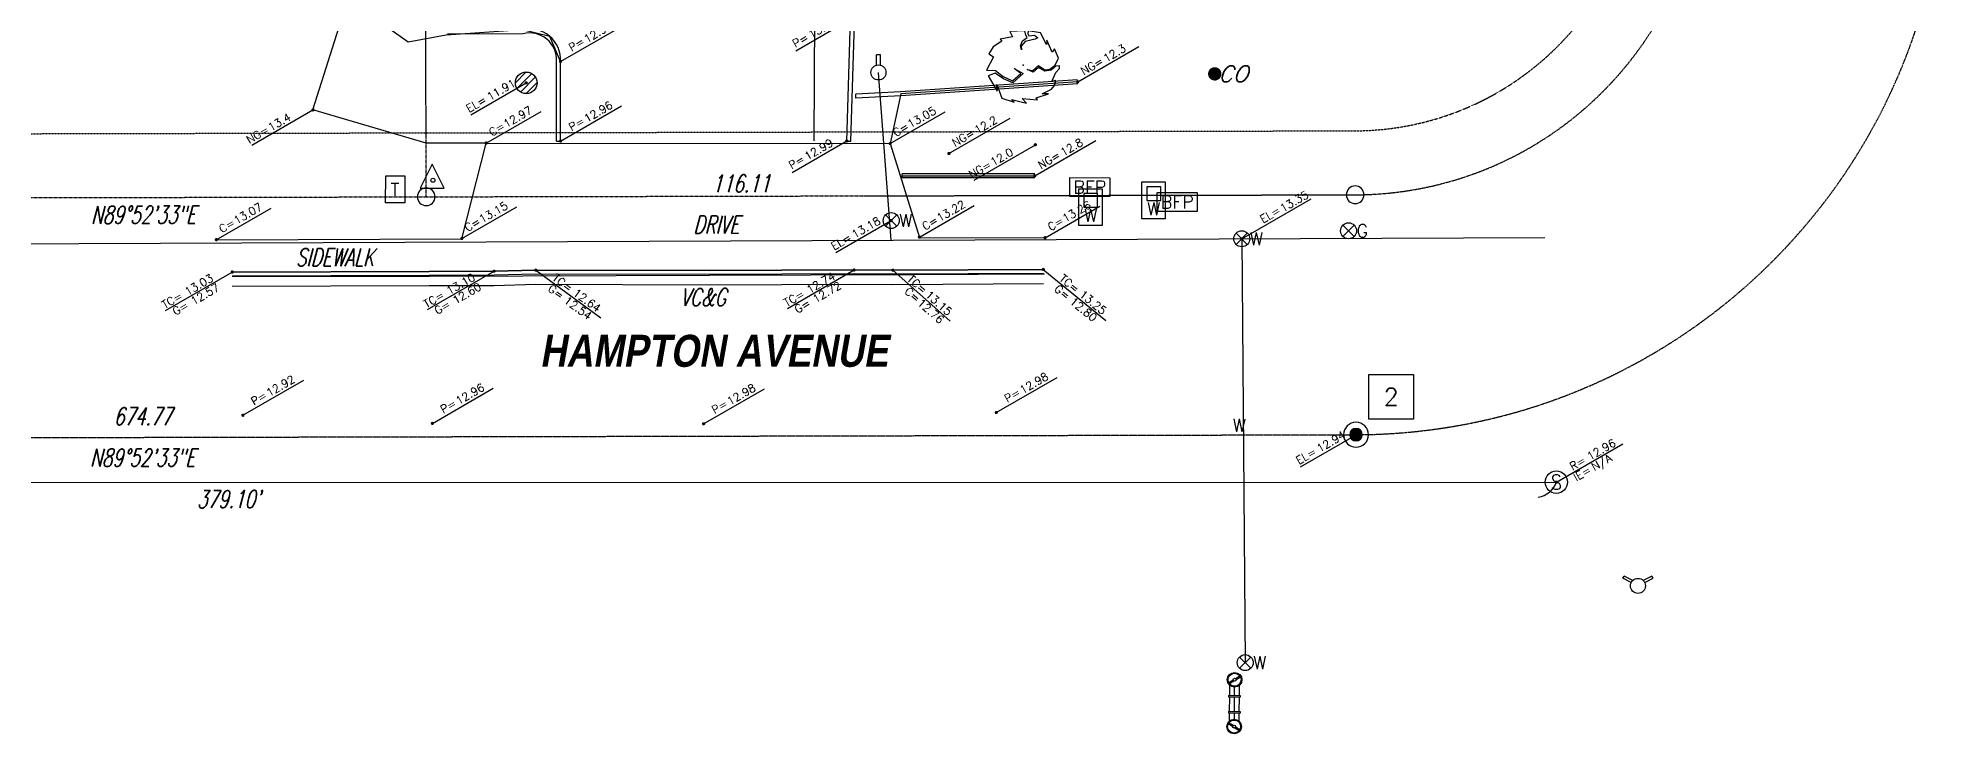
# Model space of a CAD drawing. Extents: x -13328 to 38686, y -10157 to 7853.
# Drawn here: x 35736 to 38598, y -68 to 976 of the extents above; entities that cross this region are included whole.
import ezdxf
from ezdxf.enums import TextEntityAlignment as Align

# ---------------------------------------------------------------- set-up
doc = ezdxf.new("R2010")
doc.units = 0
doc.header["$LTSCALE"] = 1.5
doc.header["$MEASUREMENT"] = 0
for name, pattern in [('CENTER2', [1.125, 0.75, -0.125, 0.125, -0.125]), ('DASHED2', [0.375, 0.25, -0.125]), ('HIDDEN', [0.375, 0.25, -0.125]), ('PHANTOM2', [1.25, 0.625, -0.125, 0.125, -0.125, 0.125, -0.125])]:
    doc.linetypes.add(name, pattern=pattern)
doc.layers.get('0').update_dxf_attribs({"color": 8})
for name, color, linetype in [('AS-BDY', 6, 'PHANTOM2'), ('AS-BDY-TXT', 5, 'Continuous'), ('AS-CL', 3, 'CENTER2'), ('AS-CONC', 2, 'Continuous'), ('AS-CONTOUR BREAKLINES', 7, 'Continuous'), ('AS-CONTROL', 7, 'Continuous'), ('AS-CURB', 1, 'Continuous'), ('AS-ESMT', 4, 'DASHED2'), ('AS-MON', 7, 'Continuous'), ('AS-NOTES', 4, 'Continuous'), ('AS-PRKG', 8, 'Continuous'), ('AS-UCOMM', 30, 'CATV'), ('AS-UGAS', 50, 'Gas'), ('AS-USD', 72, 'Storm Drain'), ('AS-USS', 94, 'Sewer'), ('AS-UWTR', 150, 'Water'), ('AS-VEG', 77, 'Continuous'), ('LABEL-GRADES', 1, 'Continuous')]:
    doc.layers.add(name, color=color, linetype=linetype)
doc.styles.add('BLOCK', font='romans.shx', dxfattribs={"height": 0.5})
doc.styles.add('BOLD', font='techb___.ttf', dxfattribs={"oblique": 10, "height": 3.5})
doc.styles.add('L100', font='simplex', dxfattribs={"height": 2})
doc.styles.add('ROMANS', font='ROMANS.shx', dxfattribs={"width": 0.7, "oblique": 15})
doc.linetypes.add('CATV', pattern='A,3.5,-0.2,["CATV",Standard,S=0.1,R=0,X=-0.1,Y=-0.05],-0.4', length=4.1)
doc.linetypes.add('Gas', pattern='A,3.5,-0.2,["G",Standard,S=0.1,R=0,X=-0.05,Y=-0.05],-0.25', length=3.95)
doc.linetypes.add('Sewer', pattern='A,3.5,-0.2,["SS",Standard,S=0.1,R=0,X=-0.05,Y=-0.05],-0.25', length=3.95)
doc.linetypes.add('Storm Drain', pattern='A,3.5,-0.2,["SD",Standard,S=0.1,R=0,X=-0.05,Y=-0.05],-0.25', length=3.95)
doc.linetypes.add('Water', pattern='A,3.5,-0.2,["W",Standard,S=0.1,R=0,X=-0.05,Y=-0.05],-0.25', length=3.95)

# ---------------------------------------------------------------- blocks, each defined once
blk = doc.blocks.new('sta')
for p, q in [((-0.004, 0.1), (-0.079, -0.05)), ((0.071, -0.05), (-0.004, 0.1)), ((-0.079, -0.05), (0.071, -0.05))]:
    blk.add_line(p, q)
blk.add_circle((0, 0), 0.0125)
blk = doc.blocks.new('*X79')
for p, q in [((69.5, 22.75), (70, 22.75)), ((69.502, 22.781), (69.998, 22.781)), ((69.502, 22.719), (69.998, 22.719)), ((69.508, 22.812), (69.992, 22.812)), ((69.508, 22.688), (69.992, 22.688)), ((69.518, 22.844), (69.982, 22.844)), ((69.518, 22.656), (69.982, 22.656)), ((69.533, 22.875), (69.967, 22.875)), ((69.533, 22.625), (69.967, 22.625)), ((69.555, 22.906), (69.945, 22.906)), ((69.555, 22.594), (69.945, 22.594)), ((69.585, 22.938), (69.915, 22.938)), ((69.585, 22.562), (69.915, 22.562)), ((69.629, 22.969), (69.871, 22.969)), ((69.629, 22.531), (69.871, 22.531))]:
    blk.add_line(p, q)
blk = doc.blocks.new('A$C29F65EC7')
at = {"layer": 'AS-MON'}
for major_axis, start_param, end_param in [((-0.055, 0.055), 3.926991, 10.210176), ((0.0275, 0.0275), 5.497787, 11.780972)]:
    blk.add_ellipse((28.687, 18.651), major_axis=major_axis, ratio=1, start_param=start_param, end_param=end_param, dxfattribs=at)
at = {"layer": 'AS-MON', "xscale": 0.1555044480000518, "yscale": 0.1555044480000518, "zscale": 0.1900609885443662}
blk.add_blockref('*X79', (17.84, 15.113), dxfattribs=at)
blk = doc.blocks.new('found')
at = {"layer": 'AS-MON'}
blk.add_blockref('A$C29F65EC7', (-28.687, -18.651), dxfattribs=at)
blk = doc.blocks.new('u-riser-telco')
blk.add_lwpolyline([(0.062, -0.083), (-0.058, -0.083), (-0.058, 0.086), (0.062, 0.086)], close=True)
at = {"style": 'ROMANS'}
blk.add_text('T', height=0.08, dxfattribs=at).set_placement((0, 0), align=Align.MIDDLE_CENTER)
blk = doc.blocks.new('u-mhs')
blk.add_circle((0, 0), 0.07)
at = {"style": 'ROMANS', "width": 0.85}
blk.add_text('S', height=0.0923, dxfattribs=at).set_placement((0, 0), align=Align.MIDDLE_CENTER)
blk = doc.blocks.new('u-fire-hyd')
for p, q in [((-0.094, 0.047), (-0.087, 0.061)), ((-0.042, 0.021), (-0.094, 0.047)), ((-0.033, 0.034), (-0.087, 0.061)), ((0.087, 0.061), (0.033, 0.034)), ((0.042, 0.021), (0.094, 0.047)), ((0.094, 0.047), (0.087, 0.061))]:
    blk.add_line(p, q)
blk.add_circle((0, 0), 0.0469)
blk = doc.blocks.new('u-gv')
for p, q in [((0.035, 0.035), (-0.035, -0.035)), ((-0.035, 0.035), (0.035, -0.035))]:
    blk.add_line(p, q)
blk.add_circle((0, 0), 0.05)
at = {"style": 'ROMANS'}
blk.add_text('G', height=0.08, dxfattribs=at).set_placement((0.05, 0), align=Align.MIDDLE_LEFT)
blk = doc.blocks.new('u-wv')
for p, q in [((-0.035, 0.035), (0.035, -0.035)), ((0.035, 0.035), (-0.035, -0.035))]:
    blk.add_line(p, q)
blk.add_circle((0, 0), 0.05)
at = {"style": 'ROMANS'}
blk.add_text('W', height=0.08, dxfattribs=at).set_placement((0.05, 0), align=Align.MIDDLE_LEFT)
blk = doc.blocks.new('u-bs-w')
at = {"style": 'ROMANS'}
blk.add_text('W', height=0.08, dxfattribs=at).set_placement((0, 0), align=Align.MIDDLE_CENTER)
blk = doc.blocks.new('wprv2')
for p, q in [((-0.0605, 0.0188), (-0.069, 0.0053)), ((-0.0573, 0.0168), (-0.0658, 0.0033)), ((-0.0521, 0.0151), (-0.0269, 0.0151)), ((-0.0469, 0), (-0.0269, 0)), ((-0.0232, 0.0151), (0.0232, 0.0151)), ((-0.0232, 0), (0.0232, 0)), ((0.0269, 0.0151), (0.0596, 0.0151)), ((0.0269, 0), (0.0538, 0)), ((0.0645, 0.0164), (0.0727, 0.0027)), ((0.0678, 0.0184), (0.076, 0.0047)), ((-0.0736, -0.002), (-0.082, -0.0155)), ((-0.0704, -0.004), (-0.0788, -0.0175)), ((-0.0533, -0.0151), (-0.0269, -0.0151)), ((-0.0232, -0.0151), (0.0232, -0.0151)), ((0.0269, -0.0151), (0.0596, -0.0151)), ((0.0772, -0.0047), (0.0853, -0.0184)), ((0.0804, -0.0027), (0.0886, -0.0164))]:
    blk.add_line(p, q)
for points in [[(-0.0232, 0.0186), (-0.0269, 0.0186), (-0.0269, -0.0188), (-0.0232, -0.0188)], [(0.0269, 0.0186), (0.0232, 0.0186), (0.0232, -0.0188), (0.0269, -0.0188)]]:
    blk.add_lwpolyline(points, close=True)
for centre, radius in [((-0.0697, 0.0007), 0.0228), ((-0.0697, 0.0007), 0.0203), ((-0.0697, 0.0007), 0.00472), ((0.0766, 0), 0.0228), ((0.0766, 0), 0.0203), ((0.0766, 0), 0.00472)]:
    blk.add_circle(centre, radius)
blk = doc.blocks.new('u-bfp')
blk.add_lwpolyline([(-0.125, 0.059), (0.125, 0.059), (0.125, -0.059), (-0.125, -0.059)], close=True)
at = {"style": 'BLOCK'}
blk.add_text('BFP', height=0.08, dxfattribs=at).set_placement((0, 0), align=Align.MIDDLE_CENTER)
blk = doc.blocks.new('u-wm')
for p, q in [((-0.075, 0.113), (-0.075, -0.113)), ((0.075, 0.113), (-0.075, 0.113)), ((0.075, -0.113), (0.075, 0.113)), ((-0.075, -0.113), (0.075, -0.113))]:
    blk.add_line(p, q)
at = {"linetype": 'HIDDEN'}
for p, q in [((0.045, 0.085), (-0.042, 0.085)), ((-0.042, 0.085), (-0.042, -0.001)), ((0.045, -0.001), (0.045, 0.085)), ((-0.042, -0.001), (0.045, -0.001))]:
    blk.add_line(p, q, dxfattribs=at)
at = {"style": 'ROMANS'}
blk.add_text('W', height=0.08, dxfattribs=at).set_placement((-0.04, -0.093))
blk = doc.blocks.new('u-fire-dept-conn')
for p, q in [((-0.012, 0.045), (-0.012, 0.11)), ((0.012, 0.11), (-0.012, 0.11)), ((0.012, 0.045), (0.012, 0.11))]:
    blk.add_line(p, q)
blk.add_circle((0, 0), 0.0469)
blk = doc.blocks.new('d-drywell')
h = blk.add_hatch()
h.set_pattern_fill('ANSI31', color=256, scale=0.25, style=0)
h.set_pattern_definition([(45, (-29.66272, -5.2871), (-0.022097087, 0.022097087), [])])
h.paths.add_polyline_path([(-0.068, 0, 1), (0.068, 0, 1)])
blk.add_circle((0, 0), 0.0676)
blk = doc.blocks.new('A$C59EA06EA')
at = {"layer": 'AS-VEG'}
for p, q in [((28.548, -5.237), (28.494, -5.272)), ((28.615, -5.21), (28.539, -5.225)), ((28.539, -5.225), (28.548, -5.237)), ((28.693, -5.173), (28.599, -5.177)), ((28.599, -5.177), (28.615, -5.21)), ((28.665, -5.267), (28.678, -5.235)), ((28.694, -5.24), (28.67, -5.268)), ((28.678, -5.235), (28.706, -5.214)), ((28.698, -5.2), (28.693, -5.173)), ((28.73, -5.231), (28.694, -5.24)), ((28.706, -5.214), (28.698, -5.2)), ((28.713, -5.172), (28.712, -5.191)), ((28.712, -5.191), (28.718, -5.204)), ((28.79, -5.185), (28.713, -5.172)), ((28.718, -5.204), (28.752, -5.2)), ((28.756, -5.225), (28.73, -5.231)), ((28.752, -5.2), (28.773, -5.216)), ((28.773, -5.216), (28.756, -5.225)), ((28.828, -5.259), (28.79, -5.185)), ((28.829, -5.232), (28.828, -5.259)), ((28.864, -5.307), (28.829, -5.232)), ((28.829, -5.232), (28.829, -5.232)), ((28.496, -5.335), (28.453, -5.418)), ((28.494, -5.272), (28.467, -5.316)), ((28.467, -5.316), (28.496, -5.335)), ((28.672, -5.292), (28.665, -5.267)), ((28.67, -5.268), (28.672, -5.292)), ((28.878, -5.286), (28.864, -5.307)), ((28.903, -5.344), (28.878, -5.286)), ((28.883, -5.388), (28.903, -5.344)), ((28.453, -5.418), (28.51, -5.421)), ((28.508, -5.437), (28.464, -5.454)), ((28.464, -5.454), (28.52, -5.551)), ((28.559, -5.473), (28.508, -5.437)), ((28.51, -5.421), (28.558, -5.459)), ((28.558, -5.459), (28.616, -5.486)), ((28.618, -5.498), (28.559, -5.473)), ((28.616, -5.486), (28.667, -5.439)), ((28.683, -5.44), (28.618, -5.498)), ((28.667, -5.439), (28.625, -5.409)), ((28.625, -5.409), (28.683, -5.44)), ((28.745, -5.432), (28.706, -5.414)), ((28.706, -5.414), (28.742, -5.42)), ((28.742, -5.42), (28.777, -5.39)), ((28.777, -5.401), (28.745, -5.432)), ((28.777, -5.39), (28.817, -5.416)), ((28.817, -5.425), (28.777, -5.401)), ((28.817, -5.416), (28.849, -5.412)), ((28.858, -5.418), (28.817, -5.425)), ((28.849, -5.412), (28.883, -5.388)), ((28.886, -5.394), (28.858, -5.418)), ((28.862, -5.49), (28.887, -5.433)), ((28.887, -5.484), (28.862, -5.49)), ((28.877, -5.514), (28.887, -5.484)), ((28.91, -5.392), (28.886, -5.394)), ((28.887, -5.433), (28.909, -5.409)), ((28.909, -5.409), (28.91, -5.392)), ((28.52, -5.551), (28.517, -5.509)), ((28.517, -5.509), (28.548, -5.593)), ((28.548, -5.593), (28.625, -5.619)), ((28.612, -5.603), (28.702, -5.625)), ((28.625, -5.619), (28.612, -5.603)), ((28.702, -5.625), (28.676, -5.596)), ((28.676, -5.596), (28.772, -5.604)), ((28.764, -5.592), (28.84, -5.567)), ((28.772, -5.604), (28.764, -5.592)), ((28.8, -5.567), (28.86, -5.538)), ((28.84, -5.567), (28.8, -5.567)), ((28.86, -5.538), (28.877, -5.514))]:
    blk.add_line(p, q, dxfattribs=at)
blk.add_point((28.683, -5.388), dxfattribs=at)
blk.add_point((28.683, -5.388), dxfattribs=at)
blk = doc.blocks.new('v-shade')
at = {"layer": 'AS-VEG'}
blk.add_blockref('A$C59EA06EA', (-28.683, 5.388), dxfattribs=at)
blk = doc.blocks.new('CLEANOUT')
at = {"const_width": 0.0416}
blk.add_lwpolyline([(-0.021, 0, 1), (0.021, 0, 1)], format="xyb", close=True, dxfattribs=at)
blk = doc.blocks.new('u-sco')
blk.add_blockref('CLEANOUT', (0, 0))
at = {"style": 'ROMANS', "oblique": 20}
blk.add_text('CO', height=0.1, dxfattribs=at).set_placement((0.021, 0), align=Align.MIDDLE_LEFT)
blk = doc.blocks.new('MT.TCG-L')
blk.add_line((-0.832, -0.48), (0, 0))
at = {"const_width": 0.02}
blk.add_lwpolyline([(-0.01, 0, 1), (0.01, 0, 1)], format="xyb", close=True, dxfattribs=at)
at = {"style": 'ROMANS'}
for s, p in [('TC=', (-0.843, -0.464)), ('G=', (-0.709, -0.546))]:
    blk.add_text(s, height=0.1, rotation=30, dxfattribs=at).set_placement(p)
for tag, p in [('TC', (-0.559, -0.299)), ('G', (-0.483, -0.417))]:
    blk.add_attdef(tag, p, '', height=0.1, rotation=30, dxfattribs=at)
blk = doc.blocks.new('MT.TCG-R')
blk.add_line((0, 0), (0.874, 0.504))
at = {"const_width": 0.02}
blk.add_lwpolyline([(-0.01, 0, 1), (0.01, 0, 1)], format="xyb", close=True, dxfattribs=at)
at = {"style": 'ROMANS'}
for s, p in [('TC=', (0.189, 0.132)), (' G=', (0.229, -0.006))]:
    blk.add_text(s, height=0.1, rotation=30, dxfattribs=at).set_placement(p)
for tag, p in [('TC', (0.462, 0.295)), ('G', (0.504, 0.153))]:
    blk.add_attdef(tag, p, '', height=0.1, rotation=30, dxfattribs=at)
blk = doc.blocks.new('MT.TCC-R')
blk.add_line((0, 0), (0.832, 0.48))
at = {"const_width": 0.02}
blk.add_lwpolyline([(-0.01, 0, 1), (0.01, 0, 1)], format="xyb", close=True, dxfattribs=at)
at = {"style": 'ROMANS'}
for s, p in [('TC=', (0.171, 0.124)), ('C=', (0.306, 0.043))]:
    blk.add_text(s, height=0.1, rotation=30, dxfattribs=at).set_placement(p)
for tag, p in [('TC', (0.429, 0.275)), ('C', (0.493, 0.149))]:
    blk.add_attdef(tag, p, '', height=0.1, rotation=30, dxfattribs=at)
blk = doc.blocks.new('MT.PAVE-R')
blk.add_line((0, 0), (0.761, 0.439))
at = {"const_width": 0.02}
blk.add_lwpolyline([(-0.01, 0, 1), (0.01, 0, 1)], format="xyb", close=True, dxfattribs=at)
at = {"style": 'ROMANS'}
blk.add_text('P=', height=0.1, rotation=30, dxfattribs=at).set_placement((0.137, 0.12))
blk.add_attdef('PELEV', (0.328, 0.228), '', height=0.1, rotation=30, dxfattribs=at)
blk = doc.blocks.new('MT.CE-R')
blk.add_line((0, 0), (0.686, 0.396))
at = {"const_width": 0.02}
blk.add_lwpolyline([(-0.009, -0.005, 1), (0.009, 0.005, 1)], format="xyb", close=True, dxfattribs=at)
at = {"style": 'L100'}
blk.add_text('C=', height=0.1, rotation=30, dxfattribs=at).set_placement((0.07, 0.081))
blk.add_attdef('CELEV', (0.252, 0.187), '', height=0.1, rotation=30, dxfattribs=at)
blk = doc.blocks.new('MT.NG-R')
blk.add_line((0, 0), (0.764, 0.441))
at = {"const_width": 0.02}
blk.add_lwpolyline([(-0.009, -0.005, 1), (0.009, 0.005, 1)], format="xyb", close=True, dxfattribs=at)
at = {"style": 'ROMANS'}
blk.add_text('NG=', height=0.1, rotation=30, dxfattribs=at).set_placement((0.076, 0.08))
blk.add_attdef('NGELEV', (0.355, 0.24), '', height=0.1, rotation=30, dxfattribs=at)
blk = doc.blocks.new('MT.NG-L')
blk.add_line((-0.764, -0.441), (0, 0))
at = {"const_width": 0.02}
blk.add_lwpolyline([(-0.009, -0.005, 1), (0.009, 0.005, 1)], format="xyb", close=True, dxfattribs=at)
at = {"style": 'ROMANS'}
blk.add_text('NG=', height=0.1, rotation=30, dxfattribs=at).set_placement((-0.795, -0.426))
blk.add_attdef('NGELEV', (-0.525, -0.271), '', height=0.1, rotation=30, dxfattribs=at)
blk = doc.blocks.new('MT.PAVE-L')
blk.add_line((-0.684, -0.395), (0, 0))
at = {"const_width": 0.02}
blk.add_lwpolyline([(-0.009, -0.005, 1), (0.009, 0.005, 1)], format="xyb", close=True, dxfattribs=at)
at = {"style": 'ROMANS'}
blk.add_text('P=', height=0.1, rotation=30, dxfattribs=at).set_placement((-0.69, -0.358))
blk.add_attdef('PELEV', (-0.492, -0.245), '', height=0.1, rotation=30, dxfattribs=at)
blk = doc.blocks.new('MT.ELEV-L')
blk.add_line((-0.693, -0.4), (0, 0))
at = {"const_width": 0.02}
blk.add_lwpolyline([(-0.009, -0.005, 1), (0.009, 0.005, 1)], format="xyb", close=True, dxfattribs=at)
at = {"style": 'ROMANS'}
blk.add_text('EL=', height=0.1, rotation=30, dxfattribs=at).set_placement((-0.715, -0.375))
blk.add_attdef('ELEV', (-0.456, -0.226), '', height=0.1, rotation=30, dxfattribs=at)
blk = doc.blocks.new('MT.ELEV-R')
blk.add_line((0, 0), (0.866, 0.5))
at = {"const_width": 0.02}
blk.add_lwpolyline([(-0.009, -0.005, 1), (0.009, 0.005, 1)], format="xyb", close=True, dxfattribs=at)
at = {"style": 'ROMANS'}
blk.add_text('EL=', height=0.1, rotation=30, dxfattribs=at).set_placement((0.266, 0.192))
blk.add_attdef('ELEV', (0.514, 0.328), '', height=0.1, rotation=30, dxfattribs=at)
blk = doc.blocks.new('SQUARE')
blk.add_lwpolyline([(-0.14, -0.14), (-0.14, 0.14), (0.14, 0.14), (0.14, -0.14)], close=True)
at = {"style": 'ROMANS'}
blk.add_attdef('?', text='', height=0.11, dxfattribs=at).set_placement((0, 0), align=Align.MIDDLE_CENTER)
blk = doc.blocks.new('A$C782C66F1')
at = {"layer": 'AS-MON'}
blk.add_ellipse((28.687, 18.193), major_axis=(-0.0391, 0.0391), ratio=1, start_param=3.926991, end_param=10.210176, dxfattribs=at)
blk = doc.blocks.new('MT.SMH_R1')
blk.add_line((0, 0), (0.832, 0.48))
at = {"const_width": 0.02}
blk.add_lwpolyline([(-0.01, 0, 1), (0.01, 0, 1)], format="xyb", close=True, dxfattribs=at)
at = {"style": 'ROMANS'}
for s, p in [('R=', (0.203, 0.142)), ('IE=', (0.25, 0.009))]:
    blk.add_text(s, height=0.1, rotation=30, dxfattribs=at).set_placement(p)
for tag, p in [('RIM', (0.421, 0.268)), ('IE', (0.475, 0.139))]:
    blk.add_attdef(tag, p, '', height=0.1, rotation=30, dxfattribs=at)

msp = doc.modelspace()

# ---------------------------------------------------------------- linework, layer by layer
at = {"layer": 'AS-BDY'}
for p, q in [((36318.1577, 737.5693, -13342.582), (36313.4766, 2897.6266, -13342.582)), ((34014.1631, 732.5764, -13342.582), (36318.1577, 737.5691, -13342.582)), ((36318.1577, 737.5693, -13342.582), (37711.5248, 740.5885, -13342.582))]:
    msp.add_line(p, q, dxfattribs=at)
msp.add_arc((37709.5744, 1268.5849, -13342.582), 528, 270.2116494, 0.0754239, dxfattribs=at)
at = {"layer": 'AS-CL'}
msp.add_line((29615.6336, 363.0433, -13342.582), (37712.8546, 380.591, -13342.582), dxfattribs=at)
msp.add_arc((37709.5744, 1268.5849, -13342.582), 888, 270.2116494, 0.0410056, dxfattribs=at)
at = {"layer": 'AS-CONC', "elevation": -13342.582}
msp.add_lwpolyline([(36003.3403, 673.2317), (36371.5376, 674.5582), (36408.2142, 818.251), (37014.1587, 817.6929), (37058.1792, 676.2902), (37246.4613, 676.2083)], dxfattribs=at)
at = {"layer": 'AS-CONTOUR BREAKLINES'}
for points in [[(36408.2142, 818.251, 1213.1048), (36317.9584, 818.0456, 1217.2904), (36148.3406, 867.9824, 1218.7292), (36200.4396, 1034.1245, 1226.894)], [(36519.7737, 821.1832, 1212.914), (36519.6603, 940.5775, 1212.47), (36503.6147, 978.3104, 1211.27), (36462.8508, 988.1864, 1208.162), (36348.2136, 980.2975, 1205.906), (36290.9198, 969.47, 1222.778), (36200.4396, 1034.1245, 1226.894)], [(37295.3371, 910.1337, 1204.7804), (37029.9472, 892.104, 1219.1672), (37014.1587, 817.6929, 1214.0396)], [(37032.1248, 768.8275, 1215.2696), (37230.9722, 769.0662, 1210.9904)], [(36027.1867, 624.6848, 1213.7816), (36322.6035, 625.6425, 1213.772), (36419.9465, 625.947, 1214.6396), (36482.5158, 627.5949, 1209.4328), (36743.141, 627.0114, 1210.3712), (36960.038, 627.761, 1210.3184), (37018.1166, 627.4479, 1215.2132), (37243.8219, 628.6122, 1216.4036)], [(37245.66, 621.6857, 1210.988), (37047.0506, 620.4292, 1210.5572), (36743.0816, 619.683, 1209.788), (36323.2938, 618.0016, 1207.9424), (36027.2428, 617.8675, 1208.198)]]:
    msp.add_polyline3d(points, dxfattribs=at)
at = {"layer": 'AS-CURB', "elevation": -13342.582}
for points in [[(36948.922, 821.1301), (36954.7848, 1003.9156), (37130.9482, 1004.2868)], [(36954.9189, 820.9378), (36960.5959, 997.9278), (37130.9751, 998.2868)], [(37295.1337, 913.1268), (37029.7707, 895.0989), (36962.4402, 891.7351)], [(36962.7396, 885.7426), (36962.4402, 891.7351)], [(37295.5404, 907.1406), (37030.1237, 889.1091), (36962.7396, 885.7426)], [(36513.7737, 821.1775), (36519.7737, 821.1832)], [(36948.922, 821.1301), (36954.9189, 820.9378)], [(37230.9686, 772.0662), (37032.1212, 771.8275)], [(37032.1284, 765.8275), (37032.1212, 771.8275)], [(37230.9759, 766.0662), (37032.1284, 765.8275)], [(37243.8219, 628.6122), (37018.1166, 627.4479), (36960.038, 627.761), (36743.141, 627.0114), (36482.5158, 627.5949), (36419.9465, 625.947), (36322.6035, 625.6425), (36027.1867, 624.6848)], [(37243.8529, 622.6123), (37018.1159, 621.4478), (36960.0322, 621.761), (36743.1446, 621.0113), (36482.588, 621.5948), (36420.0349, 619.9473), (36322.6222, 619.6426), (36027.2061, 618.6848)], [(37243.9344, 606.8105), (37018.1141, 605.6455), (36960.0169, 605.9588), (36743.1543, 605.2092), (36482.7784, 605.7922), (36420.2677, 604.1458), (36322.6717, 603.8406), (36027.2574, 602.8828)]]:
    msp.add_lwpolyline(points, dxfattribs=at)
for points in [[(36519.7737, 821.1832), (36519.6603, 940.5775, 0.502334321), (36462.8508, 988.1864), (36349.9713, 987.499)], [(36513.7737, 821.1775), (36513.6602, 940.7541, 0.508829501), (36463.5968, 982.1908), (36350.0078, 981.4991)]]:
    msp.add_lwpolyline(points, format="xyb", dxfattribs=at)
at = {"layer": 'AS-ESMT'}
msp.add_line((29614.6454, 819.0422, -13342.582), (37711.8664, 836.5899, -13342.582), dxfattribs=at)
msp.add_arc((37709.5744, 1268.5849, -13342.582), 432, 270.2116494, 0.0754239, dxfattribs=at)
at = {"layer": 'AS-PRKG', "elevation": -13342.582}
msp.add_lwpolyline([(36900.0897, 821.7449), (36901.4094, 1102.7129), (37114.6063, 1095.7572)], dxfattribs=at)
at = {"layer": 'AS-USS'}
msp.add_line((33464.1396, 308.0449, -13342.582), (38013.3274, 309.401, -13342.582), dxfattribs=at)
msp.add_arc((37981.5162, 320.1899, -13342.582), 33.591, 278.1801488, 341.265405, dxfattribs=at)
at = {"layer": 'AS-UWTR'}
for p, q in [((37015.7501, 672.4263, -13342.582), (36996.5762, 924.1244, -13342.582)), ((34610.0024, 662.5571, -13342.582), (37996.2265, 676.4486, -13342.582)), ((37541.4226, 674.5828, -13342.582), (37546.6141, 38.5344, -13342.582))]:
    msp.add_line(p, q, dxfattribs=at)

# ---------------------------------------------------------------- block references
at = {"layer": 'AS-CONTROL', "xscale": 239.9999999999999, "yscale": 239.9999999999999, "zscale": 12, "rotation": 359.9574401591557}
msp.add_blockref('sta', (36328.2646, 762.4024, -13342.582), dxfattribs=at)
at = {"layer": 'AS-MON', "xscale": 240, "yscale": 240, "zscale": 240}
for p in [(29433.342, -3628.7436, -13342.582), (30826.709, -3625.7242, -13342.582)]:
    msp.add_blockref('A$C782C66F1', p, dxfattribs=at)
at = {"layer": 'AS-MON', "xscale": 239.9999999999999, "yscale": 239.9999999999999, "zscale": 12, "rotation": 359.9574401591557}
msp.add_blockref('found', (37712.8546, 380.591, -13342.582), dxfattribs=at)
at = {"layer": 'AS-NOTES', "ltscale": 0.4, "xscale": 240.0001072436571, "yscale": 240.0001072436571, "zscale": 240.0001072436571}
msp.add_blockref('SQUARE', (37765.5689, 437.4336, -13342.582), dxfattribs=at).add_auto_attribs({'?': '2'})
at = {"layer": 'AS-UCOMM', "xscale": 239.9999999999999, "yscale": 239.9999999999999, "zscale": 12, "rotation": 359.9574401591557}
msp.add_blockref('u-riser-telco', (36271.2699, 748.4299, -13342.582), dxfattribs=at)
at = {"layer": 'AS-UGAS', "xscale": 239.9999999999999, "yscale": 239.9999999999999, "zscale": 12, "rotation": 359.9574401591557}
msp.add_blockref('u-gv', (37701.6375, 686.5214, -13342.582), dxfattribs=at)
at = {"layer": 'AS-USD', "xscale": 239.9999999999999, "yscale": 239.9999999999999, "zscale": 12, "rotation": 359.9574401591557}
msp.add_blockref('d-drywell', (36468.1949, 908.5725, -13342.582), dxfattribs=at)
at = {"layer": 'AS-USS', "xscale": 239.9999999999999, "yscale": 239.9999999999999, "zscale": 12, "rotation": 359.9574401591557}
for name, p in [('u-sco', (37500.9764, 922.0558, -13342.582)), ('u-mhs', (38013.3274, 309.401, -13342.582))]:
    msp.add_blockref(name, p, dxfattribs=at)
at = {"layer": 'AS-UWTR'}
for name, p, xscale, yscale, zscale, rotation in [('u-fire-dept-conn', (36996.5762, 924.1244, -13342.582), 239.9999999999999, 239.9999999999999, 12, 359.9574401591557), ('u-bfp', (37313.5581, 752.1377, -13342.582), 239.9999999999999, 239.9999999999999, 12, 359.9574401591557), ('u-wm', (37314.4646, 722.1514, -13342.582), 239.9999999999999, 239.9999999999999, 12, 359.9574401591557), ('u-wm', (37409.1833, 732.1946, -13342.582), 239.9999999999999, 239.9999999999999, 12, 359.9574401591557), ('u-bfp', (37444.6488, 729.8463, -13342.582), 239.9999999999999, 239.9999999999999, 12, 359.9574401591557), ('u-wv', (37015.6291, 701.9278, -13342.582), 239.9999999999999, 239.9999999999999, 12, 359.9574401591557), ('u-wv', (37541.4226, 674.5828, -13342.582), 239.9999999999999, 239.9999999999999, 12, 359.9574401591557), ('u-bs-w', (37537.6134, 394.5655, -13342.582), 239.9999999999999, 239.9999999999999, 12, 359.9574401591557), ('u-fire-hyd', (38135.7751, 153.8188, -13342.582), 239.9999999999999, 239.9999999999999, 12, 359.9574401591557), ('u-wv', (37546.6141, 38.5344, -13342.582), 239.9999999999999, 239.9999999999999, 12, 359.9574401591557), ('wprv2', (37530.5273, -23.8609, -13342.582), 479.9999999998439, 479.9999999998439, 24, 89.63791112843154)]:
    msp.add_blockref(name, p, dxfattribs=dict(at, xscale=xscale, yscale=yscale, zscale=zscale, rotation=rotation))
at = {"layer": 'AS-VEG', "xscale": 239.9999999999999, "yscale": 239.9999999999999, "zscale": 12, "rotation": 359.9574401591557}
msp.add_blockref('v-shade', (37213.8316, 934.9808, -13342.582), dxfattribs=at)
at = {"layer": 'LABEL-GRADES', "xscale": 120, "yscale": 120, "zscale": 120}
for name, p, values in [('MT.PAVE-L', (36954.7848, 1003.9156, 1223.354), {'PELEV': '13.83'}), ('MT.PAVE-R', (36519.6603, 940.5775, 1212.47), {'PELEV': '12.92'}), ('MT.NG-R', (37295.3371, 910.1337, 1204.7804), {'NGELEV': '12.3'}), ('MT.ELEV-L', (36468.1949, 908.5725, 1200.29), {'ELEV': '11.91'}), ('MT.NG-L', (36148.3406, 867.9824, 1218.7292), {'NGELEV': '13.4'}), ('MT.CE-R', (36408.2142, 818.251, 1213.1048), {'CELEV': '12.97'}), ('MT.PAVE-R', (36519.7737, 821.1832, 1212.914), {'PELEV': '12.96'}), ('MT.CE-R', (37014.1587, 817.6929, 1214.0396), {'CELEV': '13.05'}), ('MT.NG-R', (37102.2803, 802.583, 1203.3608), {'NGELEV': '12.2'}), ('MT.PAVE-L', (36948.9689, 821.3789, 1213.334), {'PELEV': '12.99'}), ('MT.NG-L', (37231.8505, 815.7012, 1201.2956), {'NGELEV': '12.0'}), ('MT.NG-R', (37230.9722, 769.0662, 1210.9904), {'NGELEV': '12.8'}), ('MT.ELEV-R', (37541.4226, 674.5828, 1217.576), {'ELEV': '13.35'}), ('MT.CE-R', (36003.3403, 673.2317, 1214.222), {'CELEV': '13.07'}), ('MT.CE-R', (36371.6866, 675.1421, 1215.1796), {'CELEV': '13.15'}), ('MT.CE-R', (37057.9179, 677.1295, 1216.052), {'CELEV': '13.22'}), ('MT.CE-R', (37246.4613, 676.2083, 1216.5476), {'CELEV': '13.26'}), ('MT.ELEV-L', (37015.6291, 701.9278, 1215.5324), {'ELEV': '13.18'}), ('MT.TCG-L', (36960.038, 627.761, 1210.3184), {'TC': '12.74', 'G': '12.72'}), ('MT.TCG-L', (36027.1867, 624.6848, 1213.7816), {'TC': '13.03', 'G': '12.57'}), ('MT.TCG-L', (36419.9465, 625.947, 1214.6396), {'TC': '13.10', 'G': '12.60'}), ('MT.PAVE-R', (36043.1874, 409.7456, 1212.4376), {'PELEV': '12.92'}), ('MT.PAVE-R', (37173.3293, 413.9593, 1213.1324), {'PELEV': '12.98'}), ('MT.PAVE-R', (36327.4237, 397.6077, 1212.9296), {'PELEV': '12.96'}), ('MT.PAVE-R', (36734.2737, 396.9731, 1213.1528), {'PELEV': '12.98'}), ('MT.ELEV-L', (37712.8546, 380.591, 1212.6884), {'ELEV': '12.94'}), ('MT.SMH_R1', (38013.3274, 309.401, 1212.962), {'RIM': '12.96', 'IE': 'N/A'})]:
    msp.add_blockref(name, p, dxfattribs=at).add_auto_attribs(values)
at = {"layer": 'LABEL-GRADES'}
for name, p, xscale, yscale, zscale, rotation, values in [('MT.TCG-R', (36482.5158, 627.5949, 1209.4328), 120.0000000000054, 120.0000000000054, 120.0000000000054, 293.7056855178802, {'TC': '12.64', 'G': '12.54'}), ('MT.TCC-R', (37018.1166, 627.4479, 1215.2132), 119.9999999988726, 119.9999999988726, 119.9999999988726, 288.3706817124471, {'C': '12.76', 'TC': '13.15'}), ('MT.TCG-R', (37243.8219, 628.6122, 1216.4036), 120.0000000007833, 120.0000000007833, 120.0000000007833, 290.7236851344622, {'TC': '13.25', 'G': '12.80'})]:
    msp.add_blockref(name, p, dxfattribs=dict(at, xscale=xscale, yscale=yscale, zscale=zscale, rotation=rotation)).add_auto_attribs(values)

# ---------------------------------------------------------------- texts
at = {"layer": 'AS-BDY-TXT', "char_height": 26.4, "style": 'ROMANS'}
for s, insert, attachment_point, rotation in [('116.11', (36790.5805, 770.8037, -13342.582), 2, 0.1241594), ('N89°52\'33"E', (35894.1089, 697.3693, -13342.582), 8, 0.1241594), ('674.77', (35893.093, 421.3825, -13342.582), 2, 0.1241667), ('N89°52\'33"E', (35892.9449, 332.9195, -13342.582), 8, 0.1241667)]:
    msp.add_mtext(s, dxfattribs=dict(at, insert=insert, attachment_point=attachment_point, rotation=rotation))
at = {"layer": 'AS-NOTES', "color": 3, "style": 'BOLD', "oblique": 10}
msp.add_text('HAMPTON AVENUE', height=48, dxfattribs=at).set_placement((36488.6271, 482.4932, -13342.582))
at = {"layer": 'AS-NOTES', "color": 4, "char_height": 26.4, "attachment_point": 2, "rotation": 0.1241667, "style": 'ROMANS'}
for s, insert in [('DRIVE', (36753.492, 709.112, -13342.582)), ('SIDEWALK', (36181.1865, 660.0265, -13342.582)), ('VC&G', (36733.4055, 600.2209, -13342.582))]:
    msp.add_mtext(s, dxfattribs=dict(at, insert=insert))
at = {"layer": 'AS-USS', "linetype": 'Continuous', "insert": (36021.687, 297.0913, -13342.582), "char_height": 26.4, "attachment_point": 2, "rotation": 0.1241667, "style": 'ROMANS'}
msp.add_mtext("379.10'", dxfattribs=at)

doc.saveas('drawing.dxf')
